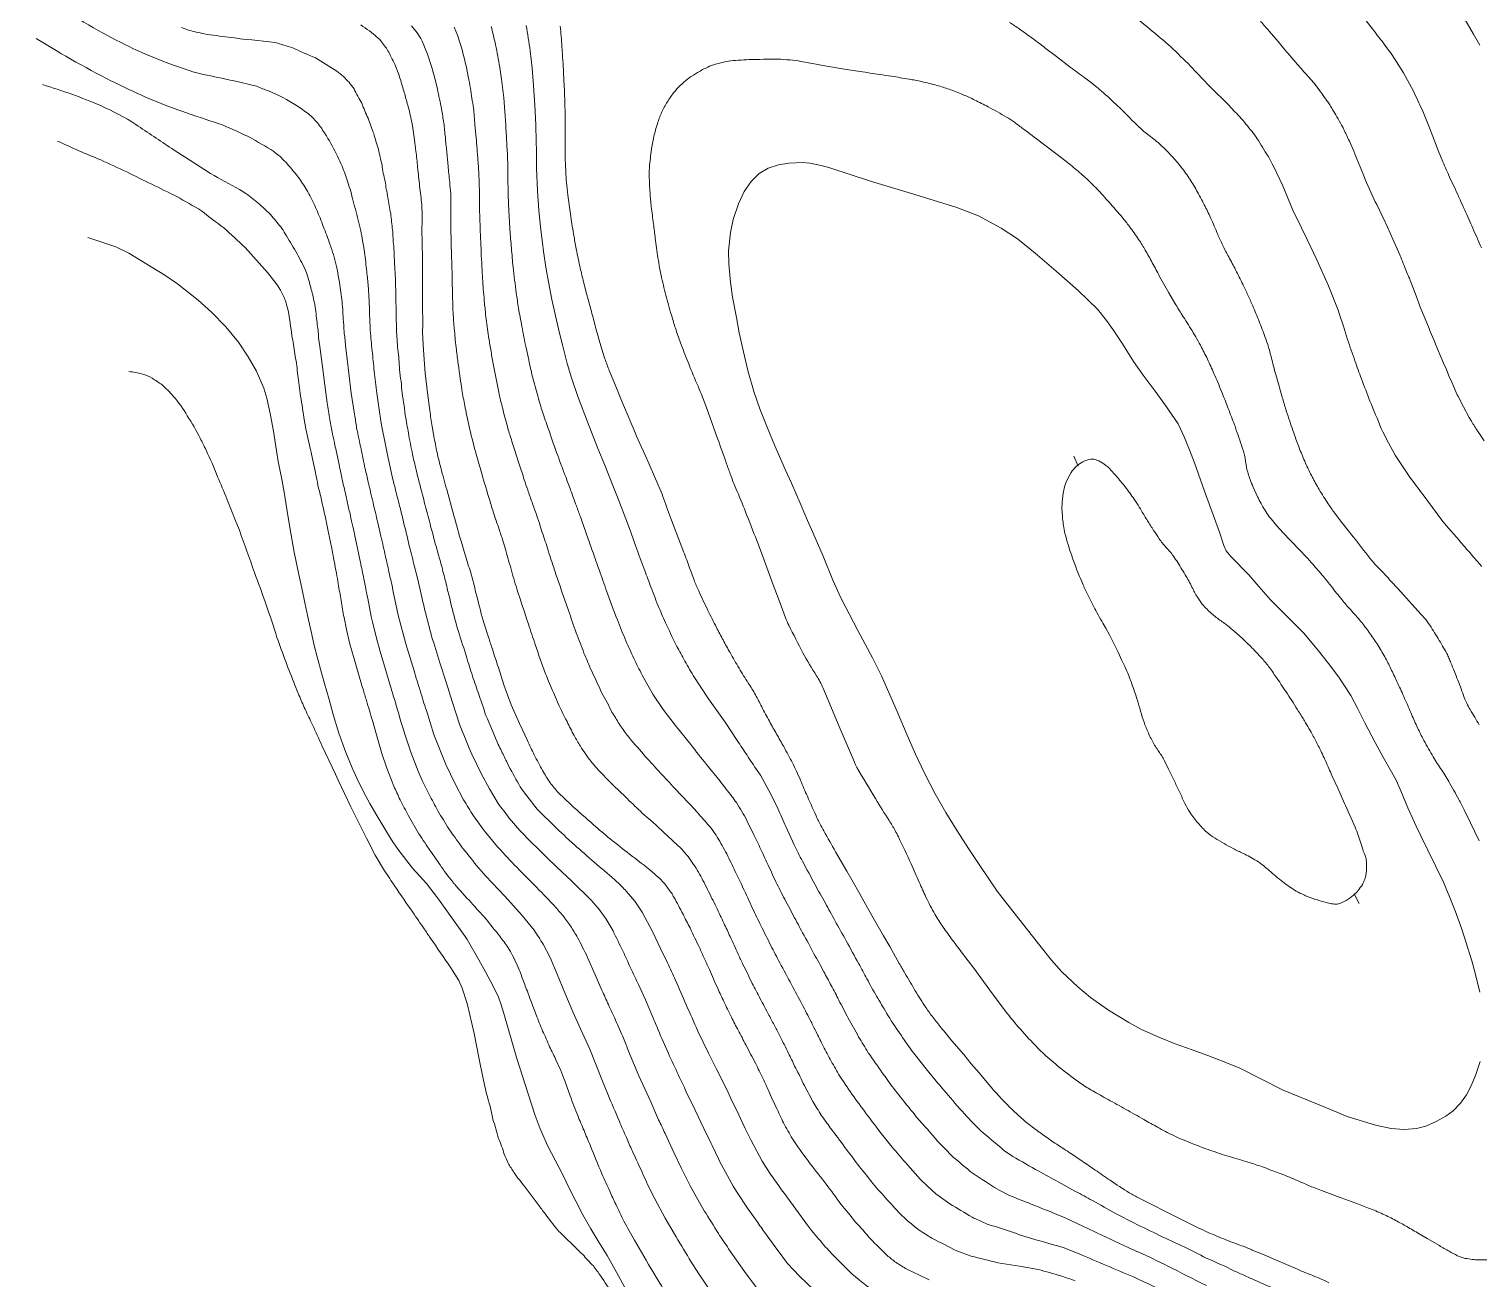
# Model space of a CAD drawing. Header units: inches. Extents: x 115425 to 116786, y 150085 to 152399.
# Drawn here: x 115789.7 to 115895.8, y 151136.7 to 151228.1 of the extents above; entities that cross this region are included whole.
import ezdxf

# ---------------------------------------------------------------- set-up
doc = ezdxf.new("R2010")
doc.units = ezdxf.units.IN
doc.header["$MEASUREMENT"] = 0
doc.layers.add('Contour', color=7, linetype='Continuous', lineweight=0, true_color=0xbed2ff)

msp = doc.modelspace()

# ---------------------------------------------------------------- linework, layer by layer
at = {"layer": 'Contour'}
for p, q in [((115866.43, 151196.12), (115866.12, 151196.86)), ((115866.43, 151196.12), (115866.12, 151196.86)), ((115866.43, 151196.12), (115866.12, 151196.86)), ((115866.43, 151196.12), (115866.12, 151196.86)), ((115886.62, 151164.83), (115886.99, 151164.13)), ((115886.62, 151164.83), (115886.99, 151164.13)), ((115886.62, 151164.83), (115886.99, 151164.13)), ((115886.62, 151164.83), (115886.99, 151164.13))]:
    msp.add_line(p, q, dxfattribs=at)
for points in [[(115789.65, 151231.37, 0.039299), (115795.08, 151227.79, 0.040191), (115800.29, 151225.43), (115801.45, 151225.03, 0.014725), (115802.24, 151224.82, 0.004341), (115804.67, 151224.3), (115806.31, 151223.91, 0.026979), (115807.19, 151223.57, -0.039725), (115809.23, 151222.5, -0.025415), (115810.11, 151221.88, -0.019854), (115810.49, 151221.53, -0.004932), (115810.85, 151221.13, -0.008461), (115811.43, 151220.28, -0.015736), (115812.22, 151218.8, -0.016922), (115812.56, 151218.06, -0.029767), (115812.98, 151216.9, -0.028832), (115813.37, 151215.51, -0.014608), (115813.78, 151213.92, -0.020013), (115813.97, 151213.15, -0.004091), (115814.21, 151211.77, -0.004806), (115814.37, 151210.34, -0.004115), (115814.48, 151209.27, -0.007389), (115814.54, 151208.2, -0.013367), (115814.58, 151207.11, -0.009771), (115814.62, 151206.03, -0.005966), (115814.76, 151204.55, -0.009703), (115814.91, 151203.06, -0.003106), (115815.1, 151201.46, -0.004682), (115815.3, 151200.1), (115815.45, 151199.12), (115815.73, 151197.69), (115815.96, 151196.58, -0.001732), (115816.26, 151195.22, -0.013337), (115816.5, 151194.26, -0.006068), (115816.81, 151193.06, -0.004806), (115817.13, 151191.74, -0.009182), (115817.46, 151190.4, -0.002209), (115817.82, 151188.95), (115818.08, 151187.92), (115818.4, 151186.54, -0.002379), (115818.62, 151185.57, -0.006173), (115819.11, 151183.68, -0.006239), (115819.72, 151181.74), (115820.17, 151180.32), (115820.62, 151178.9), (115821.18, 151177.18, 0.012113), (115821.97, 151175.26), (115822.05, 151175.06), (115822.74, 151173.64), (115823.35, 151172.51), (115823.99, 151171.44, 0.00287), (115824.79, 151170.38), (115825.57, 151169.47), (115826.4, 151168.62, 0.001011), (115827.82, 151167.23, 0.00164), (115829.27, 151165.87, 0.002715), (115830.68, 151164.5, 0.002441), (115831.32, 151163.76), (115831.89, 151162.97), (115832.39, 151162.12, 0.002908), (115833.13, 151160.62, 0.00496), (115833.67, 151159.43, 0.003293), (115834.25, 151158.19), (115834.76, 151157.09), (115835.31, 151155.81, -0.003123), (115835.69, 151154.89, 0.004732), (115836.44, 151153.16, 0.005528), (115837.19, 151151.56, 0.003243), (115837.75, 151150.36), (115838.4, 151149.02), (115839.04, 151147.67), (115839.56, 151146.58, -0.002661), (115840.21, 151145.24), (115841.19, 151143.46), (115841.47, 151142.99), (115842.22, 151141.85), (115842.98, 151140.78, -0.00293), (115843.62, 151139.88, 0.002), (115844.39, 151138.81), (115845.15, 151137.79), (115846.03, 151136.86, 0.001526), (115847.47, 151135.5, -0.001509)], [(115870.07, 151229.39, -0.002859), (115871.65, 151228.11, -0.001575), (115873.2, 151226.8, -0.00208), (115874.65, 151225.39), (115876.04, 151223.92), (115877.47, 151222.49, 0.002152), (115878.36, 151221.56, -0.005813), (115879.26, 151220.45, -0.011316), (115879.62, 151219.93, 0.003361), (115880.42, 151218.63), (115880.62, 151218.24, -0.013092), (115880.96, 151217.54), (115881.4, 151216.62), (115882.14, 151214.85), (115882.26, 151214.58, -0.010007), (115882.93, 151213.22), (115883.9, 151211.22), (115884.75, 151209.3), (115885.44, 151207.53), (115885.55, 151207.22), (115885.83, 151206.35), (115886.14, 151205.38, 0.001683), (115886.68, 151203.83, 0.010964), (115887.15, 151202.51, -0.005149), (115887.78, 151200.87, -0.001131), (115888.6, 151198.88), (115888.71, 151198.64), (115889.14, 151197.83), (115889.62, 151196.93), (115890.69, 151195.31, -0.007494), (115891.66, 151194.01), (115893.04, 151192.18), (115893.35, 151191.78), (115894.3, 151190.7, 0.004904), (115895.19, 151189.67, 0.001977), (115895.95, 151188.78)], [(115800.82, 151228.2), (115801.32, 151228.02, 0.008004), (115802.47, 151227.74, 0.005837), (115804.26, 151227.49, 0.006474), (115807.67, 151227.12, 0.015457), (115808.95, 151226.72, 0.010558), (115810.63, 151225.98, 0.010983), (115812.19, 151225.02, 0.009813), (115812.66, 151224.63, 0.013009), (115813.08, 151224.2, 0.01106), (115813.44, 151223.71, 0.017565), (115814.01, 151222.66, 0.014626), (115814.47, 151221.57, 0.021841), (115814.88, 151220.46, 0.019342), (115815.23, 151219.31, 0.023706), (115815.49, 151218.15, 0.030687), (115815.71, 151216.97, 0.014188), (115815.91, 151215.78, 0.014815), (115816.12, 151214.59, 0.005322), (115816.26, 151213.4, 0.015025), (115816.34, 151212.2), (115816.41, 151210.99), (115816.47, 151209.77), (115816.5, 151208.55), (115816.52, 151207.33, -0.003761), (115816.54, 151206.11, -0.003943), (115816.64, 151204.65, -0.030009), (115816.76, 151203.19, -0.019384), (115816.96, 151201.46, -0.010212), (115817.22, 151199.65, -0.009871), (115817.44, 151198.37, -0.007845), (115817.76, 151196.76, -0.008554), (115818.06, 151195.51, -0.014875), (115818.3, 151194.56, -0.009145), (115818.67, 151193.15, -0.021695), (115819.04, 151191.73, -0.02166), (115819.38, 151190.43, -0.034632), (115819.66, 151189.42, -0.034185), (115819.98, 151188.27, -0.015629), (115820.29, 151187.03, -0.021432), (115820.52, 151186.08, -0.004449), (115821, 151184.25, -0.006572), (115821.61, 151182.34, -0.003764), (115822.05, 151180.94, -0.005288), (115822.51, 151179.55, -0.009555), (115823.09, 151177.87, -0.011269), (115823.88, 151175.99, -0.007178), (115824.34, 151175.04, -0.007885), (115824.77, 151174.16, -0.001626), (115825.6, 151172.66), (115825.83, 151172.32), (115826.85, 151171.03), (115828.25, 151169.64, 0.0031), (115829.75, 151168.25, -0.003528), (115831.21, 151166.97, -0.013149), (115832.68, 151165.71, -0.011388), (115833.36, 151165.03), (115833.98, 151164.29), (115834.52, 151163.49), (115835.3, 151162.03), (115835.85, 151160.89), (115836.37, 151159.79, -0.001791), (115836.96, 151158.52, -0.003082), (115837.74, 151156.72, -0.003281), (115838.6, 151154.8), (115839.38, 151153.19), (115839.94, 151152.05), (115840.71, 151150.53, 0.012148), (115841.55, 151148.77), (115842.07, 151147.66), (115842.49, 151146.78), (115843.31, 151145.28), (115843.59, 151144.82, 0.006321), (115844.35, 151143.71, 0.003426), (115845.1, 151142.68), (115845.77, 151141.77), (115846.63, 151140.59), (115846.92, 151140.2, 0.003875), (115847.95, 151138.99, 0.002823), (115848.76, 151138.13), (115849.87, 151137.04), (115850.39, 151136.59, 0.001246), (115851.79, 151135.53, 0.005705)], [(115855.53, 151136.61, 0.002572), (115853.89, 151137.37, 0.003822), (115853.1, 151137.86, 0.010134), (115852.45, 151138.37, 0.010845), (115851.22, 151139.59, 0.020944), (115850.12, 151140.84, 0.008236), (115849.07, 151142.13, 0.001934), (115847.98, 151143.6, 0.005504), (115846.82, 151145.09, -0.008675), (115845.61, 151146.76, -0.012342), (115844.94, 151147.93, -0.007411), (115844.4, 151149.08, -0.02172), (115843.77, 151150.45, -0.016496), (115843.38, 151151.31, -0.014634), (115842.82, 151152.45, -0.014812), (115842.11, 151153.79, -0.003788), (115841.55, 151154.85, -0.007263), (115841.06, 151155.82, -0.014108), (115840.5, 151156.96, -0.013908), (115840.06, 151157.91, -0.016357), (115839.45, 151159.31, -0.013171), (115838.74, 151160.87, -0.014931), (115838.03, 151162.34, -0.012306), (115837.52, 151163.34, -0.00417), (115836.85, 151164.6, -0.005789), (115836.66, 151164.9, -0.004081), (115836.16, 151165.58, -0.007059), (115835.83, 151165.94, -0.008895), (115835.29, 151166.43, 0.008629), (115833.6, 151167.73, 0.003081), (115832.17, 151168.86, -0.003124), (115830.96, 151169.89, -0.002434), (115829.33, 151171.34), (115828.38, 151172.24, -0.013949), (115827.79, 151172.96, -0.018582), (115827.24, 151173.85, -0.009486), (115826.63, 151175, -0.010489), (115826.12, 151176.05), (115825.54, 151177.29), (115824.94, 151178.67), (115824.41, 151180.13), (115824, 151181.38, 0.003058), (115823.56, 151182.74, 0.003894), (115823.28, 151183.6, 0.004494), (115822.88, 151184.82, 0.002973), (115822.36, 151186.85, 0.003608), (115821.98, 151188.32, -0.004887), (115821.58, 151189.64), (115821.27, 151190.63, -0.00187), (115820.77, 151192.42), (115820.22, 151194.4, -0.001277), (115819.79, 151195.99, -0.002567), (115819.54, 151196.97, -0.001968), (115819.31, 151198.16), (115819.16, 151199.02, -0.003663), (115818.98, 151200.19), (115818.81, 151201.49), (115818.65, 151202.93), (115818.51, 151204.61), (115818.46, 151205.9, 0.002646), (115818.46, 151207.51), (115818.46, 151208.63), (115818.46, 151209.21, 0.002873), (115818.45, 151210.6, 0.003041), (115818.44, 151211.6, 0.002127), (115818.41, 151213.03), (115818.43, 151214.4), (115818.4, 151215.25, 0.004144), (115818.24, 151216.59, 0.002546), (115818.09, 151217.98, 0.017765), (115817.96, 151219.15, 0.013177), (115817.86, 151219.99, 0.02293), (115817.65, 151221.36, 0.016969), (115817.52, 151221.95, 0.017952), (115817.27, 151222.88, 0.012647), (115817.01, 151223.81, 0.013439), (115816.69, 151224.83, -0.018831), (115816.4, 151225.57, -0.003661), (115815.98, 151226.4, -0.004605), (115815.75, 151226.78), (115815.53, 151227.07), (115815.32, 151227.32, -0.00371), (115814.87, 151227.73), (115814.56, 151227.97, -0.016107), (115813.94, 151228.39, -0.016134)], [(115817.65, 151228.32), (115818.06, 151227.81), (115818.32, 151227.4), (115818.42, 151227.21), (115818.81, 151226.25), (115819.14, 151225.27), (115819.31, 151224.67), (115819.54, 151223.71, 0.003348), (115819.85, 151222.24, 0.003316), (115820.01, 151221.22, 0.004636), (115820.12, 151220.18, 0.003195), (115820.22, 151219.15, 0.003511), (115820.32, 151218.11, 0.003973), (115820.44, 151216.89, 0.003286), (115820.51, 151216.04, 0.00286), (115820.52, 151215.32, 0.003775), (115820.51, 151214.09, 0.004217), (115820.54, 151212.78, 0.008872), (115820.58, 151211.36, 0.004003), (115820.61, 151210.33), (115820.61, 151210.22, 0.009611), (115820.65, 151208.77, 0.012165), (115820.7, 151207.15, 0.011418), (115820.79, 151206.03, 0.012775), (115820.93, 151204.63, 0.008631), (115821.06, 151203.6, 0.004138), (115821.38, 151201.42, 0.00509), (115821.61, 151200.22, 0.006548), (115821.89, 151198.88, 0.006477), (115822.42, 151196.83, 0.008316), (115822.81, 151195.48, 0.009349), (115823.36, 151193.67, 0.0121), (115823.67, 151192.64, 0.007834), (115824, 151191.67, 0.012103), (115824.31, 151190.75, 0.011989), (115824.49, 151190.13, 0.008924), (115824.91, 151188.68, 0.01595), (115825.36, 151187.14, 0.006833), (115826.2, 151184.57, 0.00614), (115826.7, 151183.08, 0.014927), (115827.46, 151180.92, 0.007838), (115827.67, 151180.38, 0.014352), (115828.25, 151179.06, 0.024047), (115829.03, 151177.43, 0.010748), (115829.54, 151176.42, 0.006467), (115830, 151175.63, 0.011509), (115830.78, 151174.52, 0.012776), (115831.29, 151173.93, 0.016041), (115832.43, 151172.76, -0.01094), (115833.58, 151171.64, -0.00412), (115834.67, 151170.61, -0.022484), (115836.37, 151169.08, -0.011487), (115837.42, 151168.09, -0.005431), (115837.88, 151167.56, -0.020934), (115838.29, 151166.99, -0.015033), (115838.97, 151165.82, -0.007641), (115839.63, 151164.5, -0.011465), (115840.23, 151163.26, -0.011576), (115840.5, 151162.69, -0.011904), (115840.95, 151161.71, -0.010796), (115841.54, 151160.42, -0.015725), (115841.9, 151159.66, -0.005253), (115842.58, 151158.28, -0.007813), (115843.14, 151157.19, -0.009479), (115843.8, 151155.95, -0.006821), (115844.23, 151155.15, -0.012845), (115844.61, 151154.41, -0.014769), (115845.23, 151153.16, -0.015457), (115845.68, 151152.24, -0.014416), (115846.3, 151150.97, -0.016326), (115847, 151149.64, -0.008355), (115847.62, 151148.65, -0.005209), (115848.29, 151147.72, -0.008355), (115849.36, 151146.28, -0.01083), (115850.3, 151145.03, -0.006916), (115851.3, 151143.77, -0.004378), (115852.3, 151142.61, -0.007804), (115853.44, 151141.38, -0.005173), (115853.95, 151140.91, -0.008797), (115854.66, 151140.32, -0.002057), (115855.72, 151139.64, -0.002621), (115857.56, 151138.71), (115858.6, 151138.33, -0.001319), (115860.56, 151137.85), (115862.13, 151137.59), (115863.51, 151137.36, 0.002053), (115865.17, 151136.89, -0.003695), (115866.21, 151136.52, -0.00427)], [(115820.77, 151228.23), (115821, 151227.65), (115821.37, 151226.5, -0.001619), (115821.7, 151225.13), (115821.85, 151224.37, -0.003112), (115821.99, 151223.58, 0.002266), (115822.2, 151222.13), (115822.29, 151221.12), (115822.38, 151220.11, 0.003203), (115822.46, 151219.1, 0.003402), (115822.54, 151218.09, 0.007512), (115822.6, 151217.08, 0.00423), (115822.61, 151216.42, 0.002032), (115822.61, 151215.33, 0.001976), (115822.65, 151214.04, 0.005958), (115822.69, 151213.03, 0.004046), (115822.73, 151212.02, 0.008189), (115822.78, 151211, 0.005538), (115822.82, 151210.34, 0.011445), (115822.88, 151209.28, 0.015154), (115822.95, 151208.45, 0.006825), (115823.05, 151207.41, 0.008307), (115823.23, 151205.97, 0.012558), (115823.34, 151205.26, 0.008536), (115823.51, 151204.24, 0.00588), (115823.69, 151203.23, 0.005843), (115823.88, 151202.27, 0.005703), (115824.09, 151201.27, 0.007087), (115824.3, 151200.38, 0.00911), (115824.66, 151199.03, 0.008614), (115824.95, 151198.06, 0.013718), (115825.13, 151197.49, 0.007627), (115825.53, 151196.26, 0.009714), (115825.9, 151195.13, 0.015695), (115826.15, 151194.39, 0.012023), (115826.47, 151193.48, 0.00707), (115826.8, 151192.55, 0.012977), (115827.07, 151191.74, 0.021306), (115827.49, 151190.46, 0.008739), (115827.93, 151189.07, 0.009006), (115828.26, 151188.08, 0.00216), (115828.63, 151187.01), (115829.13, 151185.57, 0.006268), (115829.7, 151183.93, -0.011012), (115830.26, 151182.44, -0.014697), (115830.72, 151181.34, -0.006949), (115831.58, 151179.51, -0.02622), (115832.31, 151178.12, -0.021044), (115832.84, 151177.26, -0.00688), (115833.42, 151176.43, -0.01021), (115834.61, 151175.04, -0.008969), (115835.74, 151173.8, -0.010618), (115836.77, 151172.69, -0.013579), (115838.8, 151170.52, -0.012312), (115839.65, 151169.53, -0.012358), (115840.02, 151168.98, -0.015513), (115840.71, 151167.75, -0.008435), (115841.33, 151166.47, -0.013046), (115841.9, 151165.28, -0.010573), (115842.58, 151163.8, -0.01015), (115843.2, 151162.51, -0.014285), (115843.93, 151161.05, -0.009472), (115844.59, 151159.79, -0.004957), (115845.45, 151158.19, -0.007371), (115846.23, 151156.74, -0.005432), (115846.88, 151155.48, -0.004437), (115847.25, 151154.74, -0.006137), (115847.7, 151153.83, -0.005832), (115848.28, 151152.73, -0.005563), (115848.89, 151151.64, -0.009056), (115849.87, 151150.18, -0.001781), (115850.92, 151148.75, -0.002764), (115851.84, 151147.53), (115852.81, 151146.31, -0.001709), (115853.79, 151145.17), (115854.87, 151143.97), (115855.39, 151143.45), (115856.01, 151142.9), (115857.04, 151142.15, -0.002557), (115858.66, 151141.18, -0.003457), (115859.77, 151140.67, -0.019698), (115862.14, 151139.9, 0.01202), (115865.32, 151138.97), (115866.51, 151138.49, 0.002747), (115870.48, 151136.81, 0.000767), (115873.66, 151135.32, 0.001875)], [(115823.47, 151228.29, 0.002839), (115823.8, 151226.95, 0.00151), (115824.11, 151225.29), (115824.23, 151224.42), (115824.39, 151223.05), (115824.47, 151222.07), (115824.54, 151221.08, -0.001739), (115824.61, 151219.81, -0.005956), (115824.68, 151218.55, 0.003162), (115824.7, 151217.13), (115824.72, 151216.15), (115824.75, 151215.16, 0.006768), (115824.85, 151213.42, 0.007827), (115824.96, 151212.06, 0.006812), (115825.08, 151210.68, 0.004842), (115825.31, 151208.79, 0.002827), (115825.47, 151207.68, 0.001985), (115825.72, 151206.34, 0.005918), (115826.03, 151204.78, 0.006759), (115826.22, 151203.89, 0.014361), (115826.55, 151202.48, 0.007857), (115826.93, 151201.08, 0.008543), (115827.28, 151199.95, 0.013505), (115827.71, 151198.71, 0.014137), (115828.35, 151196.89, 0.009745), (115828.62, 151196.14, 0.004371), (115828.93, 151195.33, 0.004225), (115829.29, 151194.36, 0.006397), (115829.71, 151193.22, 0.012069), (115830.01, 151192.4, 0.006459), (115830.4, 151191.29, 0.005625), (115830.89, 151189.91, 0.008969), (115831.39, 151188.49, 0.006844), (115831.92, 151187.01, 0.007415), (115832.71, 151184.87, 0.009001), (115833.33, 151183.34, 0.008876), (115833.92, 151182.06, 0.012235), (115834.52, 151180.83), (115835.3, 151179.44), (115836.07, 151178.31), (115836.93, 151177.16), (115838.08, 151175.75, 0.002021), (115839.23, 151174.3), (115840.22, 151173.07, -0.002772), (115841.09, 151171.96, -0.013225), (115841.42, 151171.51, -0.008387), (115842.19, 151170.2), (115842.73, 151169.09, -0.017039), (115843.27, 151167.94, -0.021134), (115843.57, 151167.29, -0.012596), (115844.22, 151165.88, -0.008388), (115844.86, 151164.6, -0.011506), (115845.58, 151163.24, -0.010893), (115846.26, 151161.97, -0.022458), (115847.09, 151160.44, -0.023165), (115847.81, 151159.13, -0.011154), (115848.35, 151158.13, -0.01753), (115848.91, 151157.06, -0.008012), (115849.6, 151155.73, -0.011438), (115850.36, 151154.36, -0.003898), (115851.07, 151153.21, -0.005051), (115852.09, 151151.74, -0.003659), (115852.82, 151150.74, -0.004187), (115853.79, 151149.5, -0.006863), (115854.63, 151148.47, -0.005519), (115856.14, 151146.74, -0.003375), (115857.31, 151145.55, -0.006077), (115858.52, 151144.53, -0.001692), (115860.3, 151143.36), (115860.69, 151143.13), (115861.39, 151142.77, -0.001342), (115864.57, 151141.51), (115865.47, 151141.14), (115867.23, 151140.31, -0.001329), (115869.71, 151139.13, -0.003132), (115870.86, 151138.61, -0.013093), (115872.98, 151137.61, 0.0083), (115875.81, 151136.19)], [(115880.53, 151136.05, 0.003193), (115879.02, 151136.72, 0.002602), (115877.87, 151137.24, 0.015167), (115875.8, 151138.19, 0.013587), (115872.62, 151139.73, 0.00399), (115870.73, 151140.64, 0.004653), (115869.21, 151141.43, 0.001266), (115867.47, 151142.4, -0.001662), (115866.24, 151143.07), (115864.96, 151143.77, -0.004124), (115863.54, 151144.54, -0.002849), (115861.64, 151145.63), (115860.97, 151146.09, 0.00252), (115859.29, 151147.51, -0.006514), (115857.93, 151148.93, -0.013161), (115857.4, 151149.53, 0.006008), (115856.14, 151151.01), (115855.39, 151151.92), (115854.37, 151153.2), (115854.26, 151153.34, -0.00166), (115853.35, 151154.66, -0.012275), (115852.41, 151156.1, -0.004993), (115851.68, 151157.35, -0.019816), (115850.97, 151158.62, -0.014416), (115850.38, 151159.72, -0.011657), (115849.46, 151161.4, -0.015281), (115848.63, 151162.88, -0.004731), (115847.93, 151164.15, -0.006722), (115847.18, 151165.5, -0.001291), (115846.25, 151167.22, -0.003149), (115845.64, 151168.43), (115845.03, 151169.75, -0.002561), (115844.44, 151171.08), (115843.94, 151172.12), (115843.17, 151173.51), (115842.94, 151173.86, -0.009941), (115842.2, 151174.97, -0.006101), (115841.48, 151176.04), (115840.6, 151177.39), (115839.38, 151179.11), (115838.26, 151180.8, -0.005903), (115837.56, 151182.01, -0.00393), (115836.99, 151183.07, -0.003386), (115836.23, 151184.67, -0.003479), (115835.67, 151185.95, -0.002182), (115835.12, 151187.4, -0.002976), (115834.65, 151188.65, -0.00161), (115834.06, 151190.24, -0.00265), (115833.66, 151191.36), (115833.33, 151192.27), (115832.76, 151193.73), (115832.28, 151194.95), (115831.78, 151196.19), (115831.28, 151197.42), (115830.52, 151199.36), (115829.81, 151201.22), (115829.36, 151202.59), (115829.04, 151203.64), (115828.71, 151204.9), (115828.48, 151205.84), (115828.18, 151207.12), (115827.91, 151208.3), (115827.66, 151209.6), (115827.49, 151210.54), (115827.31, 151211.82), (115827.23, 151212.45), (115827.11, 151213.4), (115826.97, 151214.83), (115826.86, 151216.27), (115826.8, 151217.91), (115826.79, 151219.16, -0.007667), (115826.77, 151220.12, -0.006341), (115826.74, 151221.09), (115826.67, 151222.53), (115826.58, 151223.97), (115826.47, 151225.23), (115826.33, 151226.51, -0.003206), (115826.04, 151228.36)], [(115828.52, 151228.3, -0.010847), (115828.6, 151227.55, -0.002219), (115828.67, 151226.5, -0.0025), (115828.73, 151225.56), (115828.8, 151224.33), (115828.83, 151223.6, -0.004266), (115828.86, 151222.84, -0.002522), (115828.89, 151221.56, -0.009039), (115828.89, 151220.58, 0.006953), (115828.88, 151219.29, 0.008333), (115828.92, 151217.97, 0.010288), (115828.98, 151216.9, 0.00965), (115829.08, 151215.94, 0.006597), (115829.27, 151214.55, 0.004192), (115829.5, 151213.12, 0.006213), (115829.67, 151212.17, 0.006205), (115829.96, 151210.75, 0.008376), (115830.21, 151209.71), (115830.45, 151208.75), (115830.81, 151207.42, 0.001689), (115831.12, 151206.25, 0.001949), (115831.41, 151205.24, 0.011115), (115831.8, 151203.97, 0.015993), (115832.12, 151203.11), (115832.45, 151202.3), (115832.96, 151201.05), (115833.77, 151199.14), (115833.86, 151198.92), (115834.12, 151198.32), (115834.86, 151196.65), (115835.67, 151194.8), (115835.84, 151194.42, -0.015465), (115836.11, 151193.71, 0.007259), (115836.67, 151192.18), (115837.07, 151191.14), (115837.5, 151190.01, -0.00725), (115837.94, 151188.82, 0.008304), (115838.32, 151187.79, 0.014153), (115838.66, 151186.99, 0.007818), (115839.33, 151185.57, 0.004346), (115839.96, 151184.32, 0.005938), (115840.44, 151183.41, 0.004365), (115840.95, 151182.48, 0.003494), (115841.61, 151181.34, 0.01288), (115842.29, 151180.25, -0.016514), (115842.81, 151179.4, -0.014981), (115843.27, 151178.52, 0.012393), (115843.83, 151177.46, 0.005506), (115844.36, 151176.52, -0.005609), (115844.88, 151175.6, -0.005925), (115845.52, 151174.42, -0.011563), (115845.82, 151173.8, -0.010658), (115846.12, 151173.12, 0.00629), (115846.61, 151171.97, 0.002877), (115847.34, 151170.35, 0.012463), (115847.52, 151169.98, 0.007924), (115847.81, 151169.44, 0.002757), (115848.68, 151167.91), (115849.5, 151166.5), (115849.86, 151165.87), (115850.47, 151164.78), (115851.02, 151163.81), (115851.53, 151162.92), (115852.19, 151161.76), (115852.64, 151160.97), (115853.34, 151159.73, 0.004209), (115853.74, 151159.03, 0.002278), (115854.51, 151157.74, 0.011691), (115855.28, 151156.52, 0.018489), (115855.81, 151155.79, 0.004774), (115856.41, 151155.04, 0.00368), (115857.19, 151154.09), (115858.05, 151153.07), (115858.6, 151152.4), (115859.17, 151151.73), (115860.01, 151150.74, 0.011513), (115860.56, 151150.12, 0.007796), (115861.41, 151149.24, 0.016374), (115862.18, 151148.51, 0.01751), (115862.94, 151147.88, 0.007878), (115863.85, 151147.21, 0.008282), (115864.73, 151146.6, 0.003924), (115865.77, 151145.92, -0.004358), (115866.7, 151145.3, -0.005728), (115867.68, 151144.63, 0.005195), (115868.76, 151143.88, 0.010036), (115870.17, 151142.97, 0.020371), (115870.89, 151142.57), (115871.52, 151142.25), (115873.16, 151141.43), (115874.78, 151140.62), (115875.25, 151140.38, 0.012771), (115875.93, 151140.07, 0.006624), (115877.24, 151139.52, 0.010483), (115878.39, 151139.09, -0.015317), (115879.17, 151138.78), (115880.03, 151138.42), (115880.86, 151138.06), (115881.67, 151137.72), (115882.48, 151137.37, 0.005574), (115883.27, 151137.04, -0.005336), (115884.11, 151136.7, -0.013142), (115884.77, 151136.39, -0.009439)], [(115895.77, 151177.19, 0.011277), (115895.11, 151178.31, -0.028372), (115894.86, 151178.77, -0.026676), (115894.68, 151179.19, 0.009018), (115894.21, 151180.46, 0.001729), (115893.7, 151181.74, 0.006309), (115893.56, 151182.08, 0.025448), (115893.4, 151182.42, 0.007653), (115892.77, 151183.5, 0.009709), (115892.07, 151184.62, 0.036924), (115891.86, 151184.9), (115891.51, 151185.29), (115890.65, 151186.24), (115889.81, 151187.17), (115889.33, 151187.69, 0.008828), (115888.41, 151188.67, -0.016885), (115887.94, 151189.19, -0.009335), (115887.77, 151189.4, -0.001272), (115886.56, 151190.94), (115885.73, 151192), (115885.19, 151192.7, -0.017146), (115884.73, 151193.36, -0.011127), (115884.06, 151194.41, -0.014319), (115883.55, 151195.33, -0.015161), (115883.12, 151196.22, -0.0094), (115882.68, 151197.25, -0.010322), (115882.32, 151198.21, -0.004634), (115881.85, 151199.57, -0.007921), (115881.59, 151200.38, -0.00245), (115881.33, 151201.26, -0.001551), (115880.93, 151202.66, -0.006752), (115880.6, 151203.91, 0.009085), (115880.35, 151204.83, 0.015267), (115880.12, 151205.53, 0.00888), (115879.67, 151206.71, 0.005641), (115879.2, 151207.84, 0.007936), (115878.85, 151208.63, 0.004563), (115878.48, 151209.42, 0.003406), (115877.95, 151210.47, 0.010937), (115877.44, 151211.43, -0.012538), (115877, 151212.27, -0.02001), (115876.64, 151213.07, 0.013351), (115876.12, 151214.28, 0.008868), (115875.65, 151215.24, 0.007937), (115875.09, 151216.29, 0.022315), (115874.53, 151217.22, 0.021628), (115873.87, 151218.11, 0.019498), (115873.2, 151218.88, 0.019639), (115872.48, 151219.6, 0.021477), (115871.61, 151220.31, -0.025664), (115870.89, 151220.92, -0.012213), (115870.13, 151221.68, 0.011954), (115869.34, 151222.45, 0.006396), (115868.13, 151223.56, 0.01826), (115867.68, 151223.93, 0.005315), (115866.91, 151224.52, -0.003912), (115865.85, 151225.31), (115864.85, 151226.08), (115863.99, 151226.73, 0.003897), (115863.11, 151227.39, 0.003583), (115862.14, 151228.09, 0.021374), (115861.4, 151228.57, -0.01389)], [(115896.13, 151197.98), (115895.65, 151198.7, -0.002799), (115895.2, 151199.4, -0.012689), (115895.11, 151199.55), (115895.03, 151199.68), (115894.63, 151200.45), (115894.2, 151201.26), (115894.16, 151201.34), (115894.09, 151201.5), (115893.76, 151202.27), (115893.56, 151202.73), (115893.37, 151203.2), (115893.17, 151203.66), (115892.97, 151204.12), (115892.7, 151204.76), (115892.58, 151205.05), (115892.47, 151205.31), (115892.19, 151205.98), (115892.11, 151206.18), (115891.81, 151206.9), (115891.48, 151207.69), (115891.43, 151207.83), (115891.35, 151208.04), (115891.08, 151208.77), (115890.8, 151209.52), (115890.73, 151209.71, 0.012552), (115890.59, 151210.02, -0.006435), (115890.33, 151210.64, -0.004873), (115890.09, 151211.26, 0.009465), (115889.96, 151211.57), (115889.86, 151211.8), (115889.55, 151212.5), (115889.18, 151213.33), (115889.14, 151213.42), (115889.08, 151213.55), (115888.71, 151214.33), (115888.49, 151214.79), (115888.27, 151215.25), (115888.17, 151215.46), (115887.84, 151216.16), (115887.52, 151216.86), (115887.43, 151217.08), (115887.37, 151217.24), (115887.06, 151218.02), (115886.82, 151218.61), (115886.68, 151218.96), (115886.6, 151219.16), (115886.28, 151219.88, 0.003855), (115886.01, 151220.45, 0.006439), (115885.84, 151220.79, 0.008629), (115885.7, 151221.07, 0.003923), (115885.36, 151221.67, 0.00462), (115885.04, 151222.22, 0.007788), (115884.84, 151222.54, 0.009928), (115884.65, 151222.83, 0.005417), (115884.27, 151223.36, 0.005546), (115883.86, 151223.91, 0.011916), (115883.67, 151224.16, 0.010216), (115883.15, 151224.75, -0.006571), (115882.35, 151225.65), (115881.76, 151226.33), (115881.69, 151226.41), (115881.45, 151226.7), (115881.05, 151227.18), (115880.88, 151227.38), (115880.4, 151227.94, 0.008663), (115879.78, 151228.65, 0.007714)], [(115895.93, 151212.1, 0.00718), (115895.3, 151213.52, 0.004835), (115894.72, 151214.85, 0.002266), (115894.03, 151216.36), (115893.61, 151217.25, 0.008355), (115893.11, 151218.37), (115892.77, 151219.2), (115892.49, 151219.91), (115892.13, 151220.86), (115891.59, 151222.21, -0.006545), (115890.97, 151223.54), (115890.24, 151224.89), (115889.38, 151226.23, -0.001631), (115888.56, 151227.34, -0.006968), (115887.48, 151228.72, 0.003781)], [(115895.81, 151226.92), (115895.36, 151227.73), (115894.64, 151228.95, 0.001997)], [(115790.19, 151227.41, 0.02518), (115796.08, 151224.1, 0.030532), (115800.84, 151222.08, 0.006044), (115803.57, 151221.16, -0.024423), (115804.23, 151220.9, -0.012476), (115805.78, 151220.18, -0.019011), (115807.56, 151219.14, -0.00663), (115807.93, 151218.85, -0.014675), (115808.49, 151218.3, -0.019136), (115809.52, 151217.04, -0.020034), (115810.12, 151216.05, -0.014308), (115810.7, 151214.89, -0.008609), (115811.19, 151213.65, -0.016249), (115811.68, 151212.35, -0.026412), (115812.14, 151210.82, -0.006469), (115812.22, 151210.41, -0.007748), (115812.45, 151209.02, -0.004077), (115812.55, 151208.31, -0.011125), (115812.65, 151206.9, -0.0064), (115812.71, 151205.95, -0.00646), (115812.82, 151204.95), (115812.94, 151203.94), (115813.05, 151202.93), (115813.24, 151201.47), (115813.47, 151199.91, -0.012379), (115813.63, 151198.91, -0.002914), (115813.95, 151197.38, -0.005323), (115814.25, 151195.93, -0.017651), (115814.47, 151194.94, -0.006916), (115814.83, 151193.46, -0.002018), (115815.18, 151191.98), (115815.41, 151190.99, -0.003072), (115815.74, 151189.51, -0.010307), (115815.99, 151188.39, -0.01014), (115816.29, 151187.04), (115816.68, 151185.23), (115817.22, 151183.12), (115817.83, 151181.15, 0.010002), (115818.28, 151179.69, 0.005397), (115818.73, 151178.24), (115819.28, 151176.49), (115820.05, 151174.53), (115820.15, 151174.3), (115820.84, 151172.88), (115821.46, 151171.7, 0.001877), (115822.17, 151170.53), (115822.94, 151169.48, 0.002298), (115823.82, 151168.42, 0.001861), (115825.19, 151166.93, 0.001814), (115826.62, 151165.49, 0.001037), (115828.02, 151164.05, 0.002468), (115828.68, 151163.29, 0.005006), (115829.28, 151162.49, 0.003743), (115829.8, 151161.64, 0.002001), (115830.53, 151160.18), (115831.09, 151158.9), (115831.58, 151157.78, -0.003817), (115832.05, 151156.74, 0.004127), (115832.58, 151155.6, 0.003331), (115833.16, 151154.27, 0.003732), (115833.53, 151153.33), (115834.28, 151151.52), (115835.15, 151149.61), (115835.73, 151148.31, -0.004176), (115836.2, 151147.3), (115836.85, 151145.92), (115837.41, 151144.73), (115838.03, 151143.48), (115839.07, 151141.65, -0.003923), (115840.1, 151139.99, 0.001575), (115840.85, 151138.87), (115842.01, 151137.21), (115843.08, 151135.77)], [(115895.78, 151168.7), (115895.14, 151170.03), (115894.67, 151170.99, 0.011191), (115894.28, 151171.74, 0.006254), (115893.54, 151173.06, 0.019545), (115892.95, 151174, -0.018408), (115892.32, 151174.99, -0.010397), (115891.65, 151176.2, -0.014239), (115891.21, 151177.1, -0.007406), (115890.77, 151178.09, 0.006215), (115890.25, 151179.28, 0.002622), (115889.75, 151180.36, 0.002978), (115889.31, 151181.3, 0.015028), (115888.86, 151182.17, 0.01348), (115888.3, 151183.11, 0.016312), (115887.72, 151183.96, 0.016243), (115887.09, 151184.78, 0.011749), (115886.37, 151185.6, -0.012718), (115885.71, 151186.37, -0.008007), (115884.96, 151187.31, 0.010332), (115884.38, 151188.04, 0.005581), (115883.6, 151188.94, 0.00909), (115883.11, 151189.49), (115882.64, 151189.98), (115881.96, 151190.69), (115881.43, 151191.25), (115880.94, 151191.78, -0.022786), (115880.54, 151192.26, -0.021062), (115880.15, 151192.81, -0.014935), (115879.88, 151193.25, -0.013177), (115879.61, 151193.77), (115879.56, 151193.88), (115879.24, 151194.58, -0.023308), (115879.01, 151195.14, -0.01538), (115878.74, 151196.02, 0.014193), (115878.6, 151196.92, 0.03355), (115878.5, 151197.29, 0.00189), (115878, 151198.75, 0.007172), (115877.87, 151199.13, 0.002279), (115877.41, 151200.33, 0.002534), (115876.99, 151201.4, 0.006413), (115876.42, 151202.76, 0.008213), (115875.95, 151203.82, 0.014007), (115875.45, 151204.81, 0.01107), (115874.76, 151206.03, 0.011355), (115874.04, 151207.17, -0.015049), (115873.51, 151208.04), (115873.07, 151208.8), (115872.39, 151210, -0.004965), (115871.85, 151211, 0.00538), (115871.34, 151211.92, 0.019502), (115870.85, 151212.71, 0.015627), (115870.18, 151213.65, 0.010206), (115869.64, 151214.33, 0.007089), (115868.82, 151215.28, 0.007145), (115867.91, 151216.28, 0.012146), (115867.36, 151216.84, 0.013845), (115866.53, 151217.6, 0.01368), (115865.65, 151218.33), (115864.9, 151218.91), (115863.7, 151219.82, 0.001823), (115862.41, 151220.79, 0.003602), (115861.76, 151221.28, 0.023917), (115861.18, 151221.65, 0.010746), (115859.85, 151222.4, 0.009977), (115858.87, 151222.9, 0.011451), (115858, 151223.29, 0.016147), (115856.98, 151223.69, 0.018883), (115856.09, 151223.97, 0.010733), (115854.97, 151224.25, 0.013319), (115854.05, 151224.43, 0.001904), (115852.77, 151224.64, 0.002786), (115851.89, 151224.77, 0.003883), (115850.48, 151224.98, -0.008238), (115849.81, 151225.08), (115849.47, 151225.13), (115847.9, 151225.41), (115846.99, 151225.57), (115846.13, 151225.73, 0.019205), (115845.34, 151225.83, 0.017333), (115844.46, 151225.89, 0.008417), (115843.91, 151225.89, 0.004496), (115842.88, 151225.87, 0.005797), (115842.16, 151225.85, 0.005103), (115841.35, 151225.8, 0.029461), (115840.67, 151225.71, 0.025438), (115839.89, 151225.53, 0.035951), (115839.32, 151225.31, 0.025996), (115838.58, 151224.92, 0.02457), (115837.97, 151224.52, 0.026067), (115837.44, 151224.09, 0.033079), (115836.95, 151223.58, 0.02939), (115836.48, 151222.94, 0.031073), (115836.04, 151222.18, 0.031454), (115835.71, 151221.39, 0.022656), (115835.44, 151220.47, 0.02128), (115835.24, 151219.47, 0.016848), (115835.07, 151218.14, 0.027774), (115835.04, 151217.33, 0.011252), (115835.1, 151216.12, 0.013128), (115835.19, 151215.09, 0.001674), (115835.35, 151213.84, 0.002025), (115835.48, 151212.8, 0.002803), (115835.68, 151211.36, 0.005416), (115835.8, 151210.61, 0.015896), (115835.94, 151209.91, 0.00746), (115836.31, 151208.45, 0.006675), (115836.71, 151207.01, 0.010269), (115837, 151206.09, 0.007016), (115837.38, 151205.01, 0.00532), (115837.93, 151203.6, 0.009257), (115838.61, 151201.96, -0.014663), (115839.04, 151200.91), (115839.37, 151200), (115840.04, 151198.15, -0.00252), (115840.7, 151196.29, 0.005435), (115841.01, 151195.43, 0.010826), (115841.38, 151194.49, -0.005834), (115842.09, 151192.77, -0.001001), (115842.91, 151190.68, -0.004099), (115843.11, 151190.17), (115843.35, 151189.51), (115844.04, 151187.64), (115844.69, 151185.89), (115845.01, 151185.03, 0.025095), (115845.25, 151184.48, 0.006661), (115846.29, 151182.46, 0.022535), (115847.28, 151180.79, -0.044299), (115847.75, 151179.92), (115848.13, 151179.01), (115848.95, 151177.07), (115850.06, 151174.46), (115850.14, 151174.27, 0.030788), (115850.24, 151174.07, 0.002607), (115851.59, 151171.8, 0.00644), (115852.6, 151170.19, -0.014611), (115853.03, 151169.47, -0.015903), (115853.27, 151169.01, -0.003732), (115854.21, 151167.02, -0.007886), (115854.8, 151165.68, 0.009741), (115855.29, 151164.59, 0.019733), (115855.94, 151163.34, 0.025591), (115856.53, 151162.43, 0.002814), (115857.23, 151161.45, 0.002737), (115857.97, 151160.46), (115858.78, 151159.39), (115859.5, 151158.42), (115860.24, 151157.43), (115861.17, 151156.18, 0.017351), (115861.9, 151155.27, 0.011223), (115863.11, 151153.93, 0.018946), (115864.07, 151152.99, 0.016923), (115865.22, 151152.01, 0.01444), (115866.63, 151150.96, 0.025163), (115867.49, 151150.42, 0.002496), (115868.61, 151149.79, -0.002161), (115869.91, 151149.07, -0.001533), (115871.23, 151148.33, 0.002016), (115872.24, 151147.76, 0.016976), (115873.38, 151147.17, 0.015195), (115874.69, 151146.6, 0.009155), (115875.78, 151146.19, 0.007398), (115877.14, 151145.72, 0.00933), (115878.47, 151145.32, -0.012634), (115879.44, 151145.02, -0.006854), (115880.53, 151144.63, -0.006869), (115881.6, 151144.22, -0.010207), (115882.76, 151143.73, 0.013868), (115883.61, 151143.37), (115884.24, 151143.13), (115885.6, 151142.62, 0.002882), (115886.68, 151142.22, -0.003121), (115887.68, 151141.85, -0.0171), (115888.73, 151141.41, -0.018638), (115889.67, 151140.94, -0.003315), (115890.48, 151140.49, -0.003011), (115891.37, 151139.97), (115891.96, 151139.63), (115892.86, 151139.1, 0.00545), (115893.57, 151138.69, 0.006441), (115894.18, 151138.36, 0.073479), (115894.75, 151138.17, 0.043208), (115895.75, 151138.06, 0.018375), (115896.57, 151138.08, 0.01526)], [(115790.64, 151224.03, -0.028792), (115794.9, 151222.49, -0.044641), (115797.48, 151221.1, -0.001999), (115800.1, 151219.35, 0.005788), (115801, 151218.76), (115802.93, 151217.53, 0.008363), (115805.06, 151216.35, 0.011288), (115805.53, 151216.06, -0.00762), (115806.53, 151215.29), (115807.33, 151214.52, -0.003007), (115808.08, 151213.62, -0.019), (115808.4, 151213.12, -0.008948), (115809.18, 151211.82, -0.016561), (115809.86, 151210.51, -0.017097), (115810.04, 151210.02, -0.010521), (115810.31, 151209.05, -0.010318), (115810.57, 151207.94, -0.011569), (115810.73, 151206.61, -0.029393), (115810.85, 151205.51), (115810.94, 151204.86), (115811.14, 151203.39), (115811.31, 151202.05), (115811.48, 151200.76, -0.014881), (115811.66, 151199.52, -0.019388), (115811.87, 151198.46, -0.025273), (115812.04, 151197.63, -0.013048), (115812.34, 151196.27, -0.00561), (115812.61, 151194.94, -0.020499), (115812.91, 151193.65, -0.005094), (115813.12, 151192.73, -0.003305), (115813.31, 151191.89, -0.002496), (115813.62, 151190.48, 0.006906), (115813.91, 151189.1, 0.001961), (115814.16, 151187.85, -0.001449), (115814.44, 151186.43), (115814.7, 151185.11), (115814.78, 151184.74), (115815.08, 151183.54), (115815.34, 151182.56), (115815.81, 151181), (115816.11, 151180.01, 0.007817), (115816.44, 151178.92, 0.01009), (115817.18, 151176.45), (115817.59, 151175.2), (115818.14, 151173.8), (115818.42, 151173.13), (115818.93, 151172.11, -0.004004), (115819.58, 151170.9, 0.005747), (115820.38, 151169.58, 0.004391), (115821.29, 151168.31, -0.003089), (115822.4, 151166.91), (115823.08, 151166.13), (115824.47, 151164.66), (115825.75, 151163.25), (115826.62, 151162.17, -0.002719), (115827.28, 151161.15), (115827.79, 151160.17), (115828.31, 151158.96), (115828.87, 151157.6), (115829.45, 151156.2), (115830.01, 151154.96), (115830.7, 151153.46), (115831.57, 151151.26), (115832, 151150.19, 0.001945), (115832.86, 151148.19, 0.007761), (115833.37, 151147, 0.002379), (115833.79, 151146.05, 0.001599), (115834.44, 151144.64, 0.010203), (115835.09, 151143.23), (115835.44, 151142.52), (115836.21, 151141.1), (115836.86, 151139.98, -0.001094), (115837.97, 151138.14), (115838.73, 151136.97), (115839.97, 151135.14)], [(115836.3, 151135.54, 0.000839), (115834.81, 151138.03), (115833.95, 151139.5, 0.005636), (115833.18, 151140.88, -0.005117), (115832.59, 151142.13, -0.022105), (115832.16, 151143.09, -0.021994), (115831.58, 151144.35, -0.007853), (115830.72, 151146.45, -0.006017), (115830.27, 151147.51, -0.003429), (115829.81, 151148.61, -0.008443), (115829.25, 151150.06, -0.009691), (115828.86, 151151.15, -0.004718), (115828.58, 151151.9, -0.013791), (115828.24, 151152.63, 0.017747), (115827.74, 151153.64, 0.02394), (115827.24, 151154.8, -0.017651), (115826.77, 151155.99, -0.007317), (115826.38, 151157.01, -0.011139), (115826.12, 151157.71, -0.018726), (115825.75, 151158.7, 0.013283), (115825.37, 151159.63, 0.007995), (115825.04, 151160.32, 0.026052), (115824.71, 151160.89, 0.008759), (115824.11, 151161.73, -0.004287), (115823.1, 151162.99, -0.001638), (115822, 151164.2, -0.002911), (115820.82, 151165.51, -0.037775), (115820.67, 151165.7, -0.040932), (115819.74, 151166.96, -0.002864), (115819.04, 151167.95, -0.002249), (115818.19, 151169.22), (115817.43, 151170.53, -0.007305), (115816.81, 151171.72, -0.002935), (115816.35, 151172.71), (115815.83, 151174.02), (115815.47, 151175.11), (115815.09, 151176.46), (115814.78, 151177.52, -0.001704), (115814.35, 151178.97, -0.011303), (115814.1, 151179.81, -0.01137), (115813.8, 151180.82), (115813.44, 151182.02), (115813.11, 151183.2), (115812.89, 151184.17), (115812.71, 151185.04, -0.014631), (115812.49, 151186.29, 0.007658), (115812.28, 151187.51, 0.005467), (115812.15, 151188.28, -0.008067), (115811.99, 151189.16, -0.003752), (115811.79, 151190.22), (115811.58, 151191.24, -0.006583), (115811.37, 151192.23, 0.009506), (115811.14, 151193.25, 0.029875), (115810.9, 151194.3, -0.021191), (115810.72, 151195.15, -0.002858), (115810.45, 151196.46, -0.006427), (115810.14, 151197.85), (115809.91, 151198.86), (115809.77, 151199.69, -0.00304), (115809.5, 151201.47, 0.002142), (115809.31, 151202.94, 0.013281), (115809.11, 151204.34, 0.017286), (115808.89, 151205.68, 0.025613), (115808.76, 151206.57, 0.01635), (115808.62, 151207.5, 0.005712), (115808.43, 151208.21, 0.015032), (115808.06, 151208.99), (115807.81, 151209.38), (115807.1, 151210.28), (115805.47, 151212.11, -0.002368), (115803.91, 151213.56, -0.02019), (115802.28, 151214.8, -0.003105), (115800.47, 151215.85, -0.003137), (115796.81, 151217.64, -0.004742), (115794.9, 151218.53, -0.01581), (115791.73, 151219.9)], [(115796.95, 151203.04, -0.052315), (115797.95, 151202.86, -0.067536), (115798.67, 151202.55, -0.009515), (115799.38, 151202.08, -0.025111), (115800.21, 151201.25, -0.05129), (115801.23, 151199.8, -0.033911), (115802.18, 151198.16, -0.010814), (115802.61, 151197.29, -0.021276), (115803.45, 151195.35, -0.003478), (115804.13, 151193.73, -0.004167), (115804.72, 151192.25), (115805.05, 151191.43, -0.002159), (115806.15, 151188.35, -0.01483), (115807.8, 151183.58, 0.009638), (115809.11, 151180.1, 0.002844), (115809.41, 151179.37, 0.013286), (115809.86, 151178.35, 0.002114), (115810.4, 151177.19, 0.001834), (115811.09, 151175.68), (115812.08, 151173.58), (115812.29, 151173.14), (115813.21, 151171.21), (115814.34, 151168.9), (115814.99, 151167.66), (115815.67, 151166.52, 0.004832), (115816.43, 151165.4, 0.008956), (115817.74, 151163.49, 0.009096), (115818.58, 151162.27, 0.014288), (115819.02, 151161.62, 0.000835), (115820.51, 151159.43), (115821.11, 151158.5), (115821.36, 151157.93), (115821.71, 151156.82), (115822.23, 151154.61), (115822.6, 151152.73), (115822.84, 151151.55), (115823.12, 151150.21, -0.036374), (115823.59, 151148.36, -0.018451), (115824.02, 151146.94, -0.027532), (115824.43, 151145.79, -0.014157), (115824.72, 151145.13, -0.002792), (115825.13, 151144.45, 0.004431), (115825.95, 151143.38), (115826.85, 151142.2, 0.003417), (115827.37, 151141.49, 0.007276), (115828.36, 151140.22, 0.005704), (115828.97, 151139.61, 0.004455), (115830.17, 151138.45, 0.004557), (115830.95, 151137.62, 0.003696), (115831.5, 151136.87, 0.004061), (115832.34, 151135.58, 0.009488)]]:
    msp.add_lwpolyline(points, format="xyb", dxfattribs=at)
for points in [[(115895.83, 151157.63), (115895.48, 151159.02), (115895.23, 151159.93), (115894.82, 151161.24), (115894.49, 151162.25), (115894.01, 151163.59), (115893.62, 151164.57), (115893.15, 151165.68), (115892.61, 151166.84), (115892.02, 151168.02), (115891.52, 151169.02), (115891.17, 151169.78), (115890.55, 151171.13), (115890.04, 151172.36), (115889.72, 151173.09), (115889.35, 151173.76), (115888.74, 151174.82), (115888.15, 151175.91), (115887.41, 151177.35), (115886.9, 151178.37), (115886.37, 151179.35), (115885.49, 151180.69), (115884.75, 151181.69), (115884.02, 151182.62), (115882.95, 151183.9), (115881.74, 151185.1), (115880.49, 151186.33), (115879.64, 151187.31), (115878.92, 151188.16), (115877.59, 151189.5), (115877.25, 151189.93), (115877.08, 151190.31), (115876.77, 151191.3), (115875.67, 151194.28), (115874.93, 151196.37), (115874.58, 151197.32), (115874.19, 151198.27), (115873.74, 151199.21), (115872.78, 151200.63), (115872.06, 151201.6), (115871.18, 151202.77), (115870.47, 151203.78), (115869.66, 151205.06), (115868.98, 151206.08), (115868.5, 151206.78), (115867.83, 151207.61), (115866.42, 151208.96), (115864.81, 151210.39), (115863.29, 151211.7), (115861.98, 151212.74), (115860.79, 151213.52), (115859.14, 151214.44), (115857.56, 151215.04), (115854.48, 151215.98), (115851.31, 151216.94), (115848.25, 151217.93), (115847.61, 151218.11), (115846.79, 151218.29), (115846.26, 151218.34), (115845.25, 151218.29), (115844.49, 151218.16), (115843.75, 151217.91), (115843.09, 151217.52), (115842.49, 151216.93), (115841.99, 151216.2), (115841.57, 151215.3), (115841.19, 151214.15), (115840.99, 151213.22), (115840.85, 151211.88), (115840.86, 151210.92), (115840.99, 151209.57), (115841.14, 151208.49), (115841.42, 151206.99), (115841.63, 151205.88), (115841.94, 151204.47), (115842.26, 151203.11), (115842.71, 151201.5), (115843.13, 151200.31), (115843.66, 151198.97), (115844.24, 151197.61), (115845.02, 151195.83), (115845.44, 151194.87), (115846.08, 151193.4), (115846.62, 151192.15), (115847, 151191.27), (115847.76, 151189.53), (115848.48, 151187.79), (115849.07, 151186.48), (115850.31, 151184.09), (115851.37, 151182.1), (115852.04, 151180.77), (115853.18, 151178.18), (115853.92, 151176.45), (115854.53, 151175.05), (115855.17, 151173.67), (115855.96, 151172.16), (115856.75, 151170.79), (115857.57, 151169.45), (115858.4, 151168.16), (115859.23, 151166.91), (115860.5, 151165.04), (115861.27, 151164.02), (115862.72, 151162.19), (115863.61, 151161.06), (115864.47, 151159.99), (115865.23, 151159.13), (115866.39, 151158.03), (115867.34, 151157.25), (115868.65, 151156.32), (115870.14, 151155.41), (115871.06, 151154.92), (115872.33, 151154.35), (115873.53, 151153.87), (115874.77, 151153.42), (115875.92, 151153.01), (115877.48, 151152.4), (115878.25, 151152.07), (115881.43, 151150.47), (115884.59, 151149.17), (115886.11, 151148.55), (115888.18, 151147.91), (115889.34, 151147.68), (115890.29, 151147.6), (115891.18, 151147.67), (115891.86, 151147.84), (115892.63, 151148.17), (115893.33, 151148.57), (115893.86, 151148.97), (115894.4, 151149.52), (115894.83, 151150.12), (115895.19, 151150.79), (115895.53, 151151.61), (115895.84, 151152.56)], [(115833.4, 151135.77), (115832.65, 151137.17), (115831.95, 151138.38), (115831.28, 151139.48), (115830.76, 151140.34), (115830.19, 151141.35), (115829.66, 151142.36), (115829.24, 151143.2), (115828.69, 151144.33), (115828.16, 151145.36), (115827.63, 151146.38), (115827.05, 151147.64), (115826.69, 151148.61), (115826.4, 151149.52), (115825.98, 151150.82), (115825.36, 151152.79), (115824.4, 151156.09), (115824.21, 151156.72), (115823.98, 151157.36), (115823.46, 151158.4), (115823.05, 151159.13), (115822.56, 151160.01), (115821.71, 151161.5), (115821.56, 151161.72), (115820.59, 151163.08), (115819.62, 151164.45), (115818.73, 151165.6), (115817.71, 151166.71), (115816.64, 151168.1), (115816.19, 151168.78), (115815.62, 151169.7), (115815.03, 151170.69), (115814.6, 151171.43), (115814.13, 151172.3), (115813.67, 151173.24), (115813.31, 151174.04), (115812.85, 151175.17), (115812.32, 151176.58), (115811.91, 151177.95), (115811.61, 151179.04), (115811.27, 151180.21), (115811.05, 151180.99), (115810.73, 151182.18), (115810.53, 151183), (115810.35, 151183.8), (115810.07, 151185.1), (115809.85, 151186.12), (115809.62, 151187.2), (115809.33, 151188.53), (115809.06, 151189.83), (115808.75, 151191.63), (115808.53, 151192.98), (115808.35, 151194.06), (115808.15, 151195.16), (115807.89, 151196.46), (115807.77, 151197.24), (115807.54, 151198.68), (115807.31, 151199.97), (115807.07, 151201.1), (115806.84, 151201.83), (115806.29, 151203.06), (115805.7, 151204.11), (115804.98, 151205.18), (115804.06, 151206.3), (115803.02, 151207.38), (115802.03, 151208.26), (115800.51, 151209.46), (115799.6, 151210.08), (115796.96, 151211.7), (115796, 151212.17), (115793.97, 151212.85)]]:
    msp.add_lwpolyline(points, dxfattribs=at)
msp.add_lwpolyline([(115887.29, 151167.95, 0.010803), (115886.91, 151169.13, 0.021817), (115886.69, 151169.71), (115885.99, 151171.29), (115885.92, 151171.45), (115885.42, 151172.56), (115885, 151173.49, 0.003115), (115884.54, 151174.52, 0.003069), (115884.05, 151175.56, 0.014134), (115883.63, 151176.37, 0.009951), (115882.99, 151177.48, 0.00573), (115882.56, 151178.18, 0.003136), (115881.74, 151179.46, 0.006102), (115880.98, 151180.59, 0.008685), (115880.43, 151181.38, 0.022112), (115879.88, 151182.05, 0.015688), (115879.03, 151182.95, 0.010316), (115878.4, 151183.55, 0.00871), (115877.63, 151184.23, 0.027261), (115876.97, 151184.74, -0.026691), (115876.28, 151185.26, -0.032807), (115875.62, 151185.9, -0.042967), (115875.2, 151186.46, -0.02864), (115874.81, 151187.16, 0.022637), (115874.33, 151188.05, 0.005314), (115873.71, 151189.07, 0.011414), (115873.4, 151189.53, 0.043926), (115872.85, 151190.2, -0.048601), (115872.35, 151190.81, -0.004001), (115871.95, 151191.42, -0.003462), (115871.5, 151192.13, -0.004312), (115871.06, 151192.85, 0.005702), (115870.73, 151193.4, 0.013559), (115870.52, 151193.71, 0.004619), (115869.87, 151194.6, 0.01774), (115869.55, 151195, 0.008422), (115868.84, 151195.81, 0.051488), (115868.31, 151196.28, 0.060702), (115867.8, 151196.56, 0.125598), (115867.35, 151196.62, 0.092806), (115866.77, 151196.44, 0.064312), (115866.28, 151196.09, 0.067269), (115865.91, 151195.65, 0.041438), (115865.56, 151194.97, 0.049428), (115865.38, 151194.36, 0.028056), (115865.26, 151193.49, 0.034801), (115865.25, 151192.79, 0.01875), (115865.35, 151191.77, 0.032139), (115865.46, 151191.19, 0.008168), (115865.69, 151190.38, 0.009731), (115865.91, 151189.71, 0.004448), (115866.27, 151188.69, 0.009636), (115866.45, 151188.23, 0.008377), (115866.74, 151187.55, 0.00709), (115867.11, 151186.75, 0.004877), (115867.5, 151185.97, 0.006814), (115867.79, 151185.41, 0.014686), (115868.16, 151184.77, -0.018205), (115868.46, 151184.26), (115868.71, 151183.78), (115869.05, 151183.1), (115869.35, 151182.5), (115869.63, 151181.91, -0.009242), (115869.91, 151181.3, -0.00853), (115870.19, 151180.63, -0.009648), (115870.36, 151180.18, -0.004308), (115870.7, 151179.18, -0.013986), (115870.93, 151178.41, 0.013279), (115871.18, 151177.59, 0.021588), (115871.47, 151176.81, 0.020189), (115871.86, 151176, 0.035352), (115872.32, 151175.25, -0.039593), (115872.74, 151174.57), (115873.04, 151173.96), (115873.49, 151173.03, -0.006023), (115873.86, 151172.25, 0.005799), (115874.24, 151171.44, 0.03546), (115874.6, 151170.8, 0.026676), (115875.2, 151170.01, 0.036328), (115875.84, 151169.34, 0.04502), (115876.44, 151168.9, 0.00921), (115877.1, 151168.51, 0.009165), (115877.77, 151168.15, 0.011966), (115878.5, 151167.79, -0.018058), (115878.98, 151167.55, -0.020998), (115879.49, 151167.25, -0.021039), (115879.98, 151166.9, -0.017646), (115880.4, 151166.54, 0.015029), (115880.89, 151166.12, 0.007352), (115881.41, 151165.71, 0.007974), (115881.9, 151165.35, 0.022919), (115882.39, 151165.04, 0.022184), (115882.93, 151164.76, 0.021789), (115883.2, 151164.64, 0.007304), (115884.04, 151164.35, 0.022882), (115884.76, 151164.15, 0.038332), (115885.19, 151164.08, 0.108252), (115885.57, 151164.13, 0.057868), (115886.19, 151164.45, 0.035993), (115886.68, 151164.83, 0.049749), (115886.99, 151165.17, 0.038027), (115887.29, 151165.65, 0.058786), (115887.42, 151165.99, 0.023216), (115887.5, 151166.33, 0.026451), (115887.53, 151166.64, 0.022229), (115887.53, 151166.85, 0.010495), (115887.51, 151167.28, 0.060252), (115887.46, 151167.54, 0.037031)], format="xyb", close=True, dxfattribs=at)

doc.saveas('drawing.dxf')
